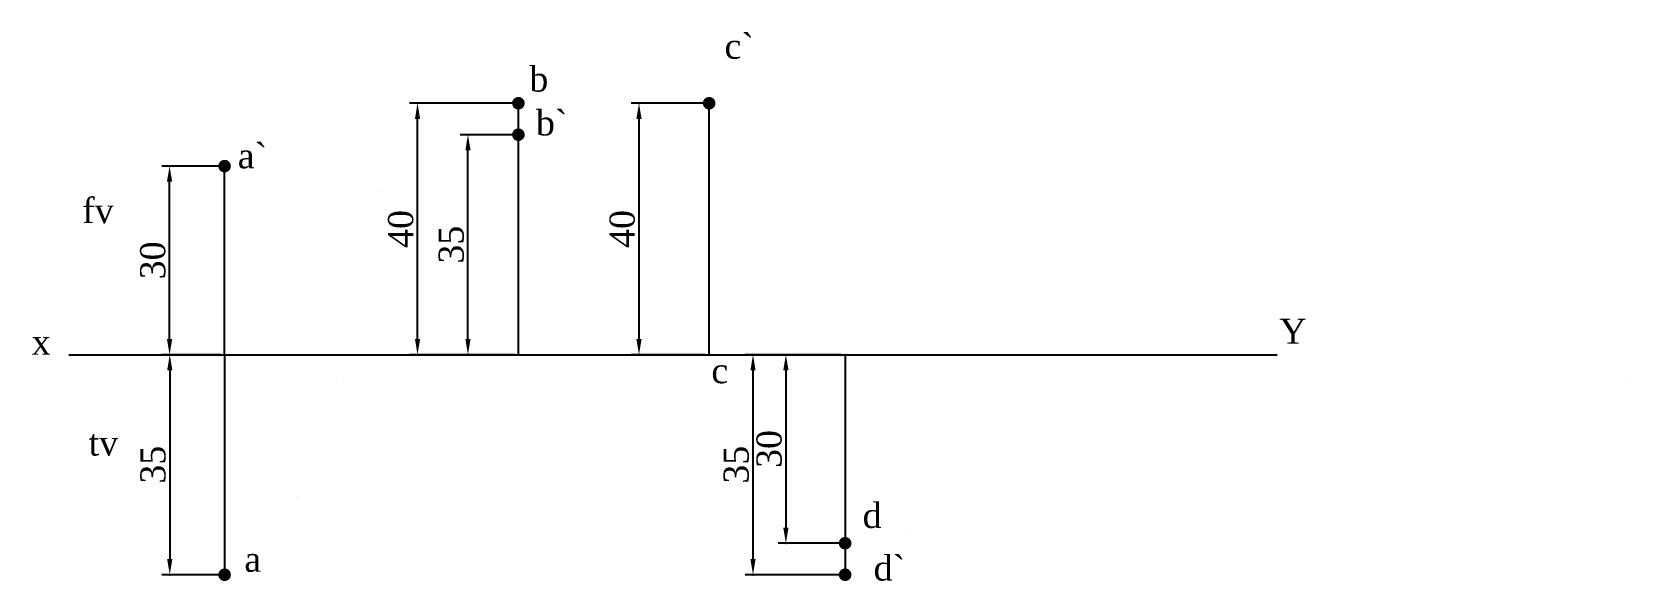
# Paper-space layout 'Layout1' of a CAD drawing. Header units: millimetres. Extents: x -258 to -4, y 31 to 118.
import ezdxf

# ---------------------------------------------------------------- set-up
doc = ezdxf.new("R2010")
doc.units = ezdxf.units.MM
doc.layers.add('VISIBLE LINE', color=250, linetype='Continuous', plot=False)
doc.styles.get("Standard").update_dxf_attribs({"font": 'times.ttf', "height": 4})
doc.dimstyles.new('ISO-25', dxfattribs={"dimtxt": 2.5, "dimasz": 2.5, "dimexe": 1.25, "dimexo": 0.625, "dimtad": 1, "dimtoh": 1, "dimtxsty": 'Standard', "dimcen": 2.5, "dimadec": 0, "dimazin": 0, "dimtfac": 1, "dimtmove": 0, "dimatfit": 3, "dimfxl": 1, "dimarcsym": 0})

# ---------------------------------------------------------------- blocks, each defined once
blk = doc.blocks.new('*D0')
at = {"color": 0, "lineweight": -2, "transparency": 16777216}
for p, q in [((-228.22, 66.93), (-237.57, 66.93)), ((-236.32, 64.43), (-236.32, 34.43)), ((-228.22, 31.93), (-237.57, 31.93))]:
    blk.add_line(p, q, dxfattribs=at)
at = {"color": 0, "transparency": 16777216}
for points in [[(-236.74, 64.43), (-235.9, 64.43), (-236.32, 66.93)], [(-236.74, 34.43), (-235.9, 34.43), (-236.32, 31.93)]]:
    blk.add_solid(points, dxfattribs=at)
at = {"layer": 'VISIBLE LINE', "color": 0, "transparency": 16777216}
for p in [(-227.59, 66.93), (-236.32, 31.93), (-227.59, 31.93)]:
    blk.add_point(p, dxfattribs=at)
at = {"color": 0, "transparency": 16777216, "insert": (-238.98, 49.43), "char_height": 4, "attachment_point": 5, "rotation": 90}
blk.add_mtext('35', dxfattribs=at)
blk = doc.blocks.new('*D1')
at = {"color": 0, "lineweight": -2, "transparency": 16777216}
for p, q in [((-228.22, 96.93), (-237.6, 96.93)), ((-236.35, 69.43), (-236.35, 94.43)), ((-228.22, 66.93), (-237.6, 66.93))]:
    blk.add_line(p, q, dxfattribs=at)
at = {"color": 0, "transparency": 16777216}
for points in [[(-236.77, 94.43), (-235.93, 94.43), (-236.35, 96.93)], [(-236.77, 69.43), (-235.93, 69.43), (-236.35, 66.93)]]:
    blk.add_solid(points, dxfattribs=at)
at = {"layer": 'VISIBLE LINE', "color": 0, "transparency": 16777216}
for p in [(-236.35, 96.93), (-227.59, 96.93), (-227.59, 66.93)]:
    blk.add_point(p, dxfattribs=at)
at = {"color": 0, "transparency": 16777216, "insert": (-239.01, 81.93), "char_height": 4, "attachment_point": 5, "rotation": 90}
blk.add_mtext('30', dxfattribs=at)
blk = doc.blocks.new('*D2')
at = {"color": 0, "lineweight": -2, "transparency": 16777216}
for p, q in [((-181.43, 101.93), (-190.09, 101.93)), ((-188.84, 69.43), (-188.84, 99.43)), ((-181.43, 66.93), (-190.09, 66.93))]:
    blk.add_line(p, q, dxfattribs=at)
at = {"color": 0, "transparency": 16777216}
for points in [[(-189.25, 99.43), (-188.42, 99.43), (-188.84, 101.93)], [(-189.25, 69.43), (-188.42, 69.43), (-188.84, 66.93)]]:
    blk.add_solid(points, dxfattribs=at)
at = {"layer": 'VISIBLE LINE', "color": 0, "transparency": 16777216}
for p in [(-188.84, 101.93), (-180.8, 101.93), (-180.8, 66.93)]:
    blk.add_point(p, dxfattribs=at)
at = {"color": 0, "transparency": 16777216, "insert": (-191.49, 84.43), "char_height": 4, "attachment_point": 5, "rotation": 90}
blk.add_mtext('35', dxfattribs=at)
blk = doc.blocks.new('*D3')
at = {"color": 0, "lineweight": -2, "transparency": 16777216}
for p, q in [((-181.43, 106.93), (-198.12, 106.93)), ((-196.87, 69.43), (-196.87, 104.43)), ((-181.43, 66.93), (-198.12, 66.93))]:
    blk.add_line(p, q, dxfattribs=at)
at = {"color": 0, "transparency": 16777216}
for points in [[(-197.28, 104.43), (-196.45, 104.43), (-196.87, 106.93)], [(-197.28, 69.43), (-196.45, 69.43), (-196.87, 66.93)]]:
    blk.add_solid(points, dxfattribs=at)
at = {"layer": 'VISIBLE LINE', "color": 0, "transparency": 16777216}
for p in [(-196.87, 106.93), (-180.8, 106.93), (-180.8, 66.93)]:
    blk.add_point(p, dxfattribs=at)
at = {"color": 0, "transparency": 16777216, "insert": (-199.53, 86.93), "char_height": 4, "attachment_point": 5, "rotation": 90}
blk.add_mtext('40', dxfattribs=at)
blk = doc.blocks.new('*D4')
at = {"color": 0, "lineweight": -2, "transparency": 16777216}
for p, q in [((-151.05, 106.93), (-162.85, 106.93)), ((-161.6, 69.43), (-161.6, 104.43)), ((-151.05, 66.93), (-162.85, 66.93))]:
    blk.add_line(p, q, dxfattribs=at)
at = {"color": 0, "transparency": 16777216}
for points in [[(-162.02, 104.43), (-161.19, 104.43), (-161.6, 106.93)], [(-162.02, 69.43), (-161.19, 69.43), (-161.6, 66.93)]]:
    blk.add_solid(points, dxfattribs=at)
at = {"layer": 'VISIBLE LINE', "color": 0, "transparency": 16777216}
for p in [(-161.6, 106.93), (-150.43, 106.93), (-150.43, 66.93)]:
    blk.add_point(p, dxfattribs=at)
at = {"color": 0, "transparency": 16777216, "insert": (-164.26, 86.93), "char_height": 4, "attachment_point": 5, "rotation": 90}
blk.add_mtext('40', dxfattribs=at)
blk = doc.blocks.new('*D5')
at = {"color": 0, "lineweight": -2, "transparency": 16777216}
for p, q in [((-129.41, 66.93), (-139.46, 66.93)), ((-138.21, 64.43), (-138.21, 39.43)), ((-129.41, 36.93), (-139.46, 36.93))]:
    blk.add_line(p, q, dxfattribs=at)
at = {"color": 0, "transparency": 16777216}
for points in [[(-138.63, 64.43), (-137.79, 64.43), (-138.21, 66.93)], [(-138.63, 39.43), (-137.79, 39.43), (-138.21, 36.93)]]:
    blk.add_solid(points, dxfattribs=at)
at = {"layer": 'VISIBLE LINE', "color": 0, "transparency": 16777216}
for p in [(-128.78, 66.93), (-138.21, 36.93), (-128.78, 36.93)]:
    blk.add_point(p, dxfattribs=at)
at = {"color": 0, "transparency": 16777216, "insert": (-140.87, 51.93), "char_height": 4, "attachment_point": 5, "rotation": 90}
blk.add_mtext('30', dxfattribs=at)
blk = doc.blocks.new('*D6')
at = {"color": 0, "lineweight": -2, "transparency": 16777216}
for p, q in [((-129.41, 66.93), (-144.7, 66.93)), ((-143.45, 64.43), (-143.45, 34.43)), ((-129.41, 31.93), (-144.7, 31.93))]:
    blk.add_line(p, q, dxfattribs=at)
at = {"color": 0, "transparency": 16777216}
for points in [[(-143.86, 64.43), (-143.03, 64.43), (-143.45, 66.93)], [(-143.86, 34.43), (-143.03, 34.43), (-143.45, 31.93)]]:
    blk.add_solid(points, dxfattribs=at)
at = {"layer": 'VISIBLE LINE', "color": 0, "transparency": 16777216}
for p in [(-128.78, 66.93), (-143.45, 31.93), (-128.78, 31.93)]:
    blk.add_point(p, dxfattribs=at)
at = {"color": 0, "transparency": 16777216, "insert": (-146.11, 49.43), "char_height": 4, "attachment_point": 5, "rotation": 90}
blk.add_mtext('35', dxfattribs=at)

psp = doc.layouts.get("Layout1")

# ---------------------------------------------------------------- linework, layer by layer
for p, q in [((-180.805, 66.928), (-180.805, 106.928)), ((-150.429, 66.928), (-150.429, 106.928)), ((-180.805, 66.928), (-180.805, 101.928)), ((-232.828, 97.624), (-232.828, 97.624)), ((-227.591, 66.928), (-227.591, 96.928)), ((-203.144, 92.904), (-203.144, 92.904)), ((-203.144, 92.904), (-203.144, 92.904)), ((-203.144, 92.904), (-203.144, 92.904)), ((-203.144, 92.904), (-203.144, 92.904)), ((-203.144, 92.904), (-203.144, 92.904)), ((-252.38, 66.928), (-60, 66.928)), ((-227.591, 66.928), (-227.591, 31.928)), ((-128.782, 66.928), (-128.782, 36.928)), ((-128.782, 66.928), (-128.782, 31.928)), ((-209.777, 62.559), (-209.777, 62.559)), ((-3.795, 62.559), (-3.795, 62.559)), ((-216.061, 44.422), (-216.061, 44.422)), ((-118.657, 39.023), (-118.657, 39.023))]:
    psp.add_line(p, q)
at = {"const_width": 1}
for points in [[(-181.305, 106.928, 1), (-180.305, 106.928, 1)], [(-150.929, 106.928, 1), (-149.929, 106.928, 1)], [(-181.305, 101.928, 1), (-180.305, 101.928, 1)], [(-228.091, 96.928, 1), (-227.091, 96.928, 1)], [(-129.282, 36.928, 1), (-128.282, 36.928, 1)], [(-228.091, 31.928, 1), (-227.091, 31.928, 1)], [(-129.282, 31.928, 1), (-128.282, 31.928, 1)]]:
    psp.add_lwpolyline(points, format="xyb", close=True, dxfattribs=at)

# ---------------------------------------------------------------- texts
for s, p in [('c`', (-147.985, 114.019)), ('b', (-179.059, 108.786)), ('b`', (-178.012, 101.81)), ('a`', (-225.496, 96.578)), ('fv', (-250.285, 87.857)), ('Y', (-59.65, 68.672)), ('x', (-258.316, 66.928)), ('c', (-150.08, 62.393)), ('tv', (-249.238, 50.882)), ('d', (-125.989, 39.371)), ('a', (-224.448, 32.395)), ('d`', (-124.243, 31))]:
    psp.add_text(s, height=4).set_placement(p)

# ---------------------------------------------------------------- dimensions: what is measured, and where the dimension line sits
for base, p1, p2, picture, middle in [((-196.866, 106.928), (-180.805, 66.928), (-180.805, 106.928), '*D3', (-199.525, 86.928)), ((-161.602, 106.928), (-150.429, 66.928), (-150.429, 106.928), '*D4', (-164.261, 86.928)), ((-188.835, 101.928), (-180.805, 66.928), (-180.805, 101.928), '*D2', (-191.495, 84.428)), ((-236.35, 96.928), (-227.591, 66.928), (-227.591, 96.928), '*D1', (-239.01, 81.928)), ((-236.32, 31.928), (-227.591, 66.928), (-227.591, 31.928), '*D0', (-238.979, 49.428)), ((-143.446, 31.928), (-128.782, 66.928), (-128.782, 31.928), '*D6', (-146.106, 49.428)), ((-138.209, 36.928), (-128.782, 66.928), (-128.782, 36.928), '*D5', (-140.868, 51.928))]:
    dim = psp.add_linear_dim(base=base, p1=p1, p2=p2, angle=90, dimstyle='ISO-25')
    dim.commit()
    dim.dimension.update_dxf_attribs({"geometry": picture, "text_midpoint": middle})

doc.saveas('drawing.dxf')
